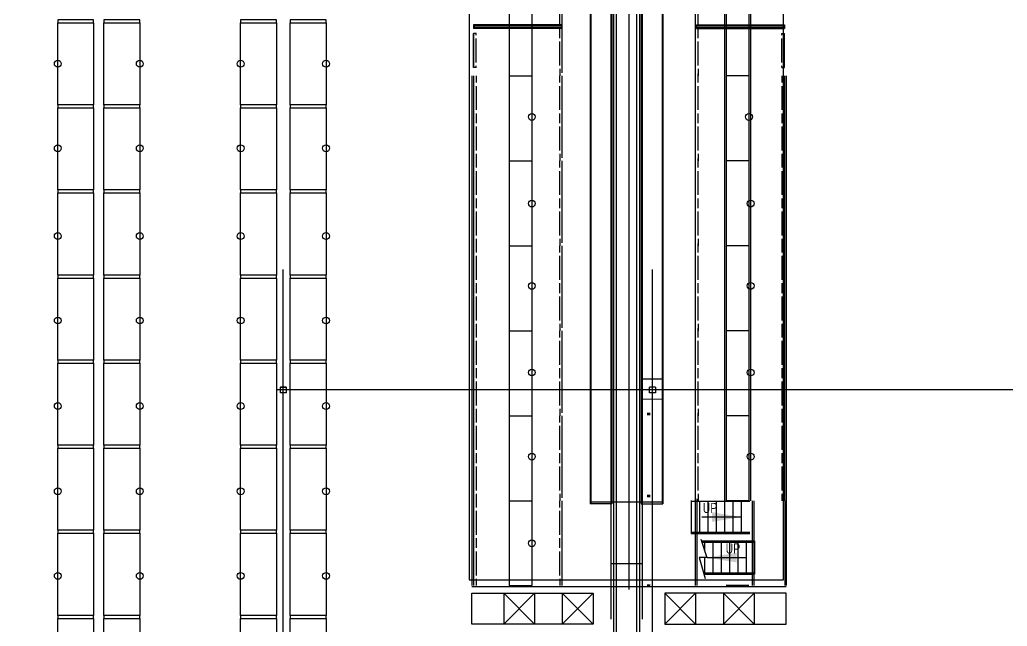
# Model space of a CAD drawing. Header units: millimetres. Extents: x 626570 to 643256, y 6233 to 11343.
# Drawn here: x 636723 to 637879, y 8210 to 8919 of the extents above; entities that cross this region are included whole.
import ezdxf

# ---------------------------------------------------------------- set-up
doc = ezdxf.new("R2010")
doc.units = ezdxf.units.MM
doc.header["$LTSCALE"] = 4000
doc.header["$MEASUREMENT"] = 0
for name, pattern in [('BORDER2', [0.875, 0.25, -0.125, 0.25, -0.125, 0, -0.125]), ('CENTER2', [1.125, 0.75, -0.125, 0.125, -0.125]), ('DASHDOT', [1, 0.5, -0.25, 0, -0.25]), ('HIDDEN', [0.375, 0.25, -0.125])]:
    doc.linetypes.add(name, pattern=pattern)
for name, color, linetype in [('BEAMS', 170, 'CONTINUOUS'), ('CENTERLINE', 4, 'CENTER2'), ('CONVTOP', 4, 'CONTINUOUS'), ('FRAMES', 170, 'CONTINUOUS'), ('FSBEAM', 4, 'CONTINUOUS'), ('HANDRAIL', 4, 'CONTINUOUS'), ('LIGHTS', 50, 'CONTINUOUS'), ('MASTERFOUNDATION_1', 4, 'DASHDOT'), ('MASTERFOUNDATION_25', 7, 'CONTINUOUS'), ('PICKMOD2', 4, 'CONTINUOUS'), ('RETURNS', 4, 'CONTINUOUS')]:
    doc.layers.add(name, color=color, linetype=linetype)
doc.styles.add('SIMPLEX', font='archstyl.shx', dxfattribs={"height": 4})
doc.styles.get("Standard").update_dxf_attribs({"font": 'simplex.shx'})
doc.dimstyles.get("Standard").update_dxf_attribs({"dimtxt": 0.18, "dimasz": 0.18, "dimexe": 0.18, "dimexo": 0.0625, "dimgap": 0.09, "dimtad": 0, "dimtih": 1, "dimtoh": 1, "dimdec": 4, "dimzin": 0, "dimdsep": 46, "dimtxsty": 'Standard', "dimcen": 0.09, "dimadec": 0, "dimazin": 0, "dimtfac": 1, "dimtdec": 4, "dimtofl": 0, "dimtmove": 0, "dimatfit": 3, "dimfxl": 1, "dimtolj": 1, "dimtzin": 0, "dimarcsym": 0})

msp = doc.modelspace()

# ---------------------------------------------------------------- linework, layer by layer
at = {"layer": 'BEAMS', "linetype": 'Continuous'}
for p, q in [((637296.2, 10245.3), (637296.2, 8257.8)), ((637322.7, 10245.3), (637322.7, 8257.8)), ((637548.3, 9350.9), (637548.3, 8357.1)), ((637550.3, 9350.9), (637550.3, 8357.1)), ((637576.8, 9350.9), (637576.8, 8357.1)), ((637578.8, 9350.9), (637578.8, 8357.1)), ((637358.4, 8857.5), (637358.4, 8953.4)), ((637514.4, 8854), (637514.4, 8955.5)), ((637355.4, 8913.4), (637355.4, 8941.4)), ((637517.4, 8913.4), (637517.4, 8941.4)), ((636767.9, 8820), (636767.9, 8916)), ((636809.9, 8916), (636809.9, 8820)), ((636821.9, 8820), (636821.9, 8916)), ((636863.9, 8916), (636863.9, 8820)), ((636981.9, 8820), (636981.9, 8916)), ((637023.9, 8916), (637023.9, 8820)), ((637039.9, 8820), (637039.9, 8916)), ((637081.9, 8916), (637081.9, 8820)), ((637254.4, 8913.4), (637254.4, 8909.4)), ((637255.4, 8913.4), (637254.4, 8913.4)), ((637617.4, 8913.4), (637618.4, 8913.4)), ((637618.4, 8913.4), (637618.4, 8909.4)), ((637255.4, 8909.4), (637254.4, 8909.4)), ((637257.4, 8903.5), (637254.4, 8903.5)), ((637254.4, 8863.5), (637254.4, 8903.5)), ((637254.7, 8863.5), (637254.7, 8903.5)), ((637257.4, 8901.5), (637257.4, 8903.5)), ((637355.4, 8898), (637355.4, 8909.4)), ((637517.4, 8898), (637517.4, 8909.4)), ((637615.4, 8903.5), (637618.4, 8903.5)), ((637615.4, 8901.5), (637615.4, 8903.5)), ((637617.4, 8909.4), (637618.4, 8909.4)), ((637618.2, 8863.5), (637618.2, 8903.5)), ((637618.4, 8863.5), (637618.4, 8903.5)), ((637257.4, 8869.5), (637257.4, 8897.5)), ((637355.4, 8866), (637355.4, 8894)), ((637358.4, 8894), (637358.4, 8898)), ((637514.4, 8894), (637514.4, 8898)), ((637517.4, 8866), (637517.4, 8894)), ((637615.4, 8869.5), (637615.4, 8897.5)), ((637257.4, 8863.5), (637257.4, 8865.5)), ((637615.4, 8863.5), (637615.4, 8865.5)), ((637252.4, 8854), (637252.4, 8754.6)), ((637257.4, 8863.5), (637254.4, 8863.5)), ((637254.4, 8854), (637254.4, 8754.6)), ((637257.4, 8854), (637257.4, 8846)), ((637355.4, 8862), (637355.4, 8854)), ((637355.4, 8846), (637355.4, 8854)), ((637358.4, 8758.1), (637358.4, 8854)), ((637514.4, 8754.6), (637514.4, 8856.1)), ((637517.4, 8862), (637517.4, 8854)), ((637517.4, 8846), (637517.4, 8856.8)), ((637615.4, 8863.5), (637618.4, 8863.5)), ((637615.4, 8854), (637615.4, 8846)), ((637618.4, 8854), (637618.4, 8754.6)), ((637620.4, 8854), (637620.4, 8754.6)), ((637257.4, 8842), (637257.4, 8814)), ((637355.4, 8814), (637355.4, 8842)), ((637358.4, 8842), (637358.4, 8846)), ((637358.4, 8842), (637358.4, 8846)), ((637514.4, 8842), (637514.4, 8846)), ((637514.4, 8842), (637514.4, 8846)), ((637517.4, 8814), (637517.4, 8842)), ((637615.4, 8842), (637615.4, 8814)), ((636767.9, 8720.5), (636767.9, 8816.5)), ((636809.9, 8816.5), (636809.9, 8720.5)), ((636821.9, 8720.5), (636821.9, 8816.5)), ((636863.9, 8816.5), (636863.9, 8720.5)), ((636981.9, 8720.5), (636981.9, 8816.5)), ((637023.9, 8816.5), (637023.9, 8720.5)), ((637039.9, 8720.5), (637039.9, 8816.5)), ((637081.9, 8816.5), (637081.9, 8720.5)), ((637257.4, 8810), (637257.4, 8798.6)), ((637355.4, 8798.6), (637355.4, 8810)), ((637517.4, 8798.6), (637517.4, 8810)), ((637615.4, 8810), (637615.4, 8798.6)), ((637257.4, 8794.6), (637257.4, 8766.6)), ((637355.4, 8766.6), (637355.4, 8794.6)), ((637358.4, 8794.6), (637358.4, 8798.6)), ((637514.4, 8794.6), (637514.4, 8798.6)), ((637517.4, 8766.6), (637517.4, 8794.6)), ((637615.4, 8794.6), (637615.4, 8766.6)), ((637257.4, 8762.6), (637257.4, 8754.6)), ((637355.4, 8762.6), (637355.4, 8754.6)), ((637517.4, 8762.6), (637517.4, 8754.6)), ((637615.4, 8762.6), (637615.4, 8754.6)), ((637252.4, 8754.6), (637252.4, 8655.3)), ((637254.4, 8754.6), (637254.4, 8655.3)), ((637257.4, 8754.6), (637257.4, 8746.6)), ((637355.4, 8746.6), (637355.4, 8754.6)), ((637358.4, 8658.8), (637358.4, 8754.6)), ((637514.4, 8655.3), (637514.4, 8756.7)), ((637517.4, 8746.6), (637517.4, 8757.4)), ((637615.4, 8754.6), (637615.4, 8746.6)), ((637618.4, 8754.6), (637618.4, 8655.3)), ((637620.4, 8754.6), (637620.4, 8655.3)), ((637257.4, 8742.6), (637257.4, 8714.6)), ((637355.4, 8714.6), (637355.4, 8742.6)), ((637358.4, 8742.6), (637358.4, 8746.6)), ((637358.4, 8742.6), (637358.4, 8746.6)), ((637514.4, 8742.6), (637514.4, 8746.6)), ((637514.4, 8742.6), (637514.4, 8746.6)), ((637517.4, 8714.6), (637517.4, 8742.6)), ((637615.4, 8742.6), (637615.4, 8714.6)), ((636767.9, 8621), (636767.9, 8717)), ((636809.9, 8717), (636809.9, 8621)), ((636821.9, 8621), (636821.9, 8717)), ((636863.9, 8717), (636863.9, 8621)), ((636981.9, 8621), (636981.9, 8717)), ((637023.9, 8717), (637023.9, 8621)), ((637039.9, 8621), (637039.9, 8717)), ((637081.9, 8717), (637081.9, 8621)), ((637257.4, 8710.6), (637257.4, 8699.3)), ((637355.4, 8699.3), (637355.4, 8710.6)), ((637517.4, 8699.3), (637517.4, 8710.6)), ((637615.4, 8710.6), (637615.4, 8699.3)), ((637257.4, 8695.3), (637257.4, 8667.3)), ((637355.4, 8667.3), (637355.4, 8695.3)), ((637358.4, 8695.3), (637358.4, 8699.3)), ((637514.4, 8695.3), (637514.4, 8699.3)), ((637517.4, 8667.3), (637517.4, 8695.3)), ((637615.4, 8695.3), (637615.4, 8667.3)), ((637257.4, 8663.3), (637257.4, 8655.3)), ((637355.4, 8663.3), (637355.4, 8655.3)), ((637514.4, 8555.9), (637514.4, 8657.4)), ((637517.4, 8663.3), (637517.4, 8655.3)), ((637517.4, 8647.3), (637517.4, 8658)), ((637615.4, 8663.3), (637615.4, 8655.3)), ((637252.4, 8655.3), (637252.4, 8555.9)), ((637254.4, 8655.3), (637254.4, 8555.9)), ((637257.4, 8655.3), (637257.4, 8647.3)), ((637355.4, 8647.3), (637355.4, 8655.3)), ((637358.4, 8559.4), (637358.4, 8655.3)), ((637358.4, 8643.3), (637358.4, 8647.3)), ((637358.4, 8643.3), (637358.4, 8647.3)), ((637514.4, 8643.3), (637514.4, 8647.3)), ((637514.4, 8643.3), (637514.4, 8647.3)), ((637615.4, 8655.3), (637615.4, 8647.3)), ((637618.4, 8655.3), (637618.4, 8555.9)), ((637620.4, 8655.3), (637620.4, 8555.9)), ((637257.4, 8643.3), (637257.4, 8615.3)), ((637355.4, 8615.3), (637355.4, 8643.3)), ((637517.4, 8615.3), (637517.4, 8643.3)), ((637615.4, 8643.3), (637615.4, 8615.3)), ((636767.9, 8521.5), (636767.9, 8617.5)), ((636809.9, 8617.5), (636809.9, 8521.5)), ((636821.9, 8521.5), (636821.9, 8617.5)), ((636863.9, 8617.5), (636863.9, 8521.5)), ((636981.9, 8521.5), (636981.9, 8617.5)), ((637023.9, 8617.5), (637023.9, 8521.5)), ((637039.9, 8521.5), (637039.9, 8617.5)), ((637081.9, 8617.5), (637081.9, 8521.5)), ((637257.4, 8611.3), (637257.4, 8599.9)), ((637355.4, 8599.9), (637355.4, 8611.3)), ((637517.4, 8599.9), (637517.4, 8611.3)), ((637615.4, 8611.3), (637615.4, 8599.9)), ((637358.4, 8595.9), (637358.4, 8599.9)), ((637514.4, 8595.9), (637514.4, 8599.9)), ((637257.4, 8595.9), (637257.4, 8567.9)), ((637355.4, 8567.9), (637355.4, 8595.9)), ((637517.4, 8567.9), (637517.4, 8595.9)), ((637615.4, 8595.9), (637615.4, 8567.9)), ((637257.4, 8563.9), (637257.4, 8555.9)), ((637355.4, 8563.9), (637355.4, 8555.9)), ((637517.4, 8563.9), (637517.4, 8555.9)), ((637615.4, 8563.9), (637615.4, 8555.9)), ((637252.4, 8555.9), (637252.4, 8456.5)), ((637254.4, 8555.9), (637254.4, 8456.5)), ((637257.4, 8555.9), (637257.4, 8547.9)), ((637355.4, 8547.9), (637355.4, 8555.9)), ((637358.4, 8460), (637358.4, 8555.9)), ((637514.4, 8456.5), (637514.4, 8558)), ((637517.4, 8547.9), (637517.4, 8558.7)), ((637615.4, 8555.9), (637615.4, 8547.9)), ((637618.4, 8555.9), (637618.4, 8456.5)), ((637620.4, 8555.9), (637620.4, 8456.5)), ((637257.4, 8543.9), (637257.4, 8515.9)), ((637355.4, 8515.9), (637355.4, 8543.9)), ((637358.4, 8543.9), (637358.4, 8547.9)), ((637358.4, 8543.9), (637358.4, 8547.9)), ((637514.4, 8543.9), (637514.4, 8547.9)), ((637514.4, 8543.9), (637514.4, 8547.9)), ((637517.4, 8515.9), (637517.4, 8543.9)), ((637615.4, 8543.9), (637615.4, 8515.9)), ((636767.9, 8422), (636767.9, 8518)), ((636809.9, 8518), (636809.9, 8422)), ((636821.9, 8422), (636821.9, 8518)), ((636863.9, 8518), (636863.9, 8422)), ((636981.9, 8422), (636981.9, 8518)), ((637023.9, 8518), (637023.9, 8422)), ((637039.9, 8422), (637039.9, 8518)), ((637081.9, 8518), (637081.9, 8422)), ((637257.4, 8511.9), (637257.4, 8500.5)), ((637355.4, 8500.5), (637355.4, 8511.9)), ((637517.4, 8500.5), (637517.4, 8511.9)), ((637615.4, 8511.9), (637615.4, 8500.5)), ((637257.4, 8496.5), (637257.4, 8468.5)), ((637355.4, 8468.5), (637355.4, 8496.5)), ((637358.4, 8496.5), (637358.4, 8500.5)), ((637514.4, 8496.5), (637514.4, 8500.5)), ((637517.4, 8468.5), (637517.4, 8496.5)), ((637615.4, 8496.5), (637615.4, 8468.5)), ((637257.4, 8464.5), (637257.4, 8456.5)), ((637355.4, 8464.5), (637355.4, 8456.5)), ((637517.4, 8464.5), (637517.4, 8456.5)), ((637615.4, 8464.5), (637615.4, 8456.5)), ((637252.4, 8456.5), (637252.4, 8357.1)), ((637254.4, 8456.5), (637254.4, 8357.1)), ((637257.4, 8456.5), (637257.4, 8448.5)), ((637355.4, 8448.5), (637355.4, 8456.5)), ((637358.4, 8360.6), (637358.4, 8456.5)), ((637358.4, 8444.5), (637358.4, 8448.5)), ((637358.4, 8444.5), (637358.4, 8448.5)), ((637514.4, 8357.1), (637514.4, 8458.6)), ((637514.4, 8444.5), (637514.4, 8448.5)), ((637514.4, 8444.5), (637514.4, 8448.5)), ((637517.4, 8448.5), (637517.4, 8459.3)), ((637615.4, 8456.5), (637615.4, 8448.5)), ((637618.4, 8456.5), (637618.4, 8357.1)), ((637620.4, 8456.5), (637620.4, 8357.1)), ((637257.4, 8444.5), (637257.4, 8416.5)), ((637355.4, 8416.5), (637355.4, 8444.5)), ((637517.4, 8416.5), (637517.4, 8444.5)), ((637615.4, 8444.5), (637615.4, 8416.5)), ((636767.9, 8322.5), (636767.9, 8418.5)), ((636809.9, 8418.5), (636809.9, 8322.5)), ((636821.9, 8322.5), (636821.9, 8418.5)), ((636863.9, 8418.5), (636863.9, 8322.5)), ((636981.9, 8322.5), (636981.9, 8418.5)), ((637023.9, 8418.5), (637023.9, 8322.5)), ((637039.9, 8322.5), (637039.9, 8418.5)), ((637081.9, 8418.5), (637081.9, 8322.5)), ((637257.4, 8412.5), (637257.4, 8401.1)), ((637355.4, 8401.1), (637355.4, 8412.5)), ((637517.4, 8401.1), (637517.4, 8412.5)), ((637615.4, 8412.5), (637615.4, 8401.1)), ((637257.4, 8397.1), (637257.4, 8369.1)), ((637355.4, 8369.1), (637355.4, 8397.1)), ((637358.4, 8397.1), (637358.4, 8401.1)), ((637514.4, 8397.1), (637514.4, 8401.1)), ((637517.4, 8369.1), (637517.4, 8397.1)), ((637615.4, 8397.1), (637615.4, 8369.1)), ((637252.4, 8357.1), (637252.4, 8257.8)), ((637254.4, 8357.1), (637254.4, 8257.8)), ((637257.4, 8365.1), (637257.4, 8357.1)), ((637257.4, 8357.1), (637257.4, 8349.1)), ((637355.4, 8365.1), (637355.4, 8357.1)), ((637355.4, 8349.1), (637355.4, 8357.1)), ((637358.4, 8257.8), (637358.4, 8357.1)), ((637514.4, 8257.8), (637514.4, 8359.2)), ((637516.4, 8257.8), (637516.4, 8359.2)), ((637517.4, 8365.1), (637517.4, 8357.1)), ((637615.4, 8365.1), (637615.4, 8357.1)), ((637257.4, 8345.1), (637257.4, 8317.1)), ((637355.4, 8317.1), (637355.4, 8345.1)), ((637514.4, 8345.1), (637514.4, 8349.1)), ((637514.4, 8345.1), (637514.4, 8349.1)), ((636767.9, 8223), (636767.9, 8319)), ((636809.9, 8319), (636809.9, 8223)), ((636821.9, 8223), (636821.9, 8319)), ((636863.9, 8319), (636863.9, 8223)), ((636981.9, 8223), (636981.9, 8319)), ((637023.9, 8319), (637023.9, 8223)), ((637039.9, 8223), (637039.9, 8319)), ((637081.9, 8319), (637081.9, 8223)), ((637257.4, 8313.1), (637257.4, 8301.8)), ((637355.4, 8301.8), (637355.4, 8313.1)), ((637257.4, 8297.8), (637257.4, 8269.8)), ((637355.4, 8269.8), (637355.4, 8297.8)), ((637358.4, 8297.8), (637358.4, 8301.8)), ((637514.4, 8297.8), (637514.4, 8301.8)), ((637257.4, 8265.8), (637257.4, 8257.8)), ((637355.4, 8265.8), (637355.4, 8257.8)), ((636767.9, 8123.5), (636767.9, 8219.5)), ((636809.9, 8219.5), (636809.9, 8123.5)), ((636821.9, 8123.5), (636821.9, 8219.5)), ((636863.9, 8219.5), (636863.9, 8123.5)), ((636981.9, 8123.5), (636981.9, 8219.5)), ((637023.9, 8219.5), (637023.9, 8123.5)), ((637039.9, 8123.5), (637039.9, 8219.5)), ((637081.9, 8219.5), (637081.9, 8123.5))]:
    msp.add_line(p, q, dxfattribs=at)
at = {"layer": 'CENTERLINE'}
msp.add_line((637436.4, 10597.5), (637436.4, 8253.3), dxfattribs=at)
msp.add_line((637436.4, 10597.5), (637436.4, 8253.3), dxfattribs=at)
at = {"layer": 'CONVTOP'}
for p, q in [((637390.8, 10294.2), (637390.8, 8353.5)), ((637391.8, 10294.2), (637391.8, 8353.5)), ((637415.3, 10294.2), (637415.3, 8353.5)), ((637416.3, 10294.2), (637416.3, 8353.5)), ((637450.6, 10294.2), (637450.6, 8353.5)), ((637451.6, 10294.2), (637451.6, 8353.5)), ((637475.1, 10294.2), (637475.1, 8353.5)), ((637476.1, 10294.2), (637476.1, 8353.5)), ((637418.3, 8943), (637418.3, 8157)), ((637421.4, 8943), (637421.4, 8157)), ((637445.4, 8943), (637445.4, 8157)), ((637448.6, 8943), (637448.6, 8157))]:
    msp.add_line(p, q, dxfattribs=at)
at = {"layer": 'CONVTOP', "linetype": 'Continuous'}
for p, q in [((637416.3, 8353.5), (637390.8, 8353.5)), ((637450.6, 8353.5), (637476.1, 8353.5))]:
    msp.add_line(p, q, dxfattribs=at)
at = {"layer": 'FRAMES', "linetype": 'Continuous'}
for p, q in [((637296.2, 8854), (637322.7, 8854)), ((637296.2, 8854), (637322.7, 8854)), ((637576.7, 8854), (637550.2, 8854)), ((637576.7, 8854), (637550.2, 8854)), ((637296.2, 8754.6), (637322.7, 8754.6)), ((637296.2, 8754.6), (637322.7, 8754.6)), ((637576.7, 8754.6), (637550.2, 8754.6)), ((637576.7, 8754.6), (637550.2, 8754.6)), ((637296.2, 8655.3), (637322.7, 8655.3)), ((637296.2, 8655.3), (637322.7, 8655.3)), ((637576.7, 8655.3), (637550.2, 8655.3)), ((637576.7, 8655.3), (637550.2, 8655.3)), ((637296.2, 8555.9), (637322.7, 8555.9)), ((637296.2, 8555.9), (637322.7, 8555.9)), ((637576.7, 8555.9), (637550.2, 8555.9)), ((637576.7, 8555.9), (637550.2, 8555.9)), ((637296.2, 8456.5), (637322.7, 8456.5)), ((637296.2, 8456.5), (637322.7, 8456.5)), ((637576.7, 8456.5), (637550.2, 8456.5)), ((637576.7, 8456.5), (637550.2, 8456.5)), ((637296.2, 8357.1), (637322.7, 8357.1)), ((637296.2, 8357.1), (637322.7, 8357.1)), ((637576.7, 8357.1), (637550.2, 8357.1)), ((637576.7, 8357.1), (637550.2, 8357.1)), ((637576.7, 8357.1), (637550.2, 8357.1)), ((637576.7, 8357.1), (637550.2, 8357.1)), ((637296.2, 8257.8), (637322.7, 8257.8)), ((637576.7, 8257.8), (637550.2, 8257.8)), ((637252.4, 8248.8), (637394.4, 8248.8)), ((637252.4, 8212.8), (637252.4, 8248.8)), ((637289.8, 8248.8), (637325.8, 8212.8)), ((637289.8, 8212.8), (637325.8, 8248.8)), ((637289.8, 8248.8), (637289.8, 8212.8)), ((637325.8, 8248.8), (637325.8, 8212.8)), ((637358.4, 8212.8), (637394.4, 8248.8)), ((637358.4, 8248.8), (637394.4, 8212.8)), ((637358.4, 8248.8), (637358.4, 8212.8)), ((637394.4, 8248.8), (637394.4, 8212.8)), ((637620.4, 8248.8), (637478.4, 8248.8)), ((637514.4, 8248.8), (637478.4, 8212.8)), ((637514.4, 8212.8), (637478.4, 8248.8)), ((637478.4, 8248.8), (637478.4, 8212.8)), ((637514.4, 8248.8), (637514.4, 8212.8)), ((637583.1, 8212.8), (637547.1, 8248.8)), ((637583.1, 8248.8), (637547.1, 8212.8)), ((637547.1, 8248.8), (637547.1, 8212.8)), ((637583.1, 8248.8), (637583.1, 8212.8)), ((637620.4, 8212.8), (637620.4, 8248.8)), ((637394.4, 8212.8), (637252.4, 8212.8)), ((637478.4, 8212.8), (637620.4, 8212.8))]:
    msp.add_line(p, q, dxfattribs=at)
at = {"layer": 'FRAMES', "linetype": 'Continuous', "flags": 128}
for points in [[(636767.9, 8916), (636809.9, 8916), (636809.9, 8919.5), (636767.9, 8919.5), (636767.9, 8916)], [(636821.9, 8916), (636863.9, 8916), (636863.9, 8919.5), (636821.9, 8919.5), (636821.9, 8916)], [(636981.9, 8916), (637023.9, 8916), (637023.9, 8919.5), (636981.9, 8919.5), (636981.9, 8916)], [(637039.9, 8916), (637081.9, 8916), (637081.9, 8919.5), (637039.9, 8919.5), (637039.9, 8916)], [(636767.9, 8816.5), (636809.9, 8816.5), (636809.9, 8820), (636767.9, 8820), (636767.9, 8816.5)], [(636821.9, 8816.5), (636863.9, 8816.5), (636863.9, 8820), (636821.9, 8820), (636821.9, 8816.5)], [(636981.9, 8816.5), (637023.9, 8816.5), (637023.9, 8820), (636981.9, 8820), (636981.9, 8816.5)], [(637039.9, 8816.5), (637081.9, 8816.5), (637081.9, 8820), (637039.9, 8820), (637039.9, 8816.5)], [(636767.9, 8717), (636809.9, 8717), (636809.9, 8720.5), (636767.9, 8720.5), (636767.9, 8717)], [(636821.9, 8717), (636863.9, 8717), (636863.9, 8720.5), (636821.9, 8720.5), (636821.9, 8717)], [(636981.9, 8717), (637023.9, 8717), (637023.9, 8720.5), (636981.9, 8720.5), (636981.9, 8717)], [(637039.9, 8717), (637081.9, 8717), (637081.9, 8720.5), (637039.9, 8720.5), (637039.9, 8717)], [(636767.9, 8617.5), (636809.9, 8617.5), (636809.9, 8621), (636767.9, 8621), (636767.9, 8617.5)], [(636821.9, 8617.5), (636863.9, 8617.5), (636863.9, 8621), (636821.9, 8621), (636821.9, 8617.5)], [(636981.9, 8617.5), (637023.9, 8617.5), (637023.9, 8621), (636981.9, 8621), (636981.9, 8617.5)], [(637039.9, 8617.5), (637081.9, 8617.5), (637081.9, 8621), (637039.9, 8621), (637039.9, 8617.5)], [(636767.9, 8518), (636809.9, 8518), (636809.9, 8521.5), (636767.9, 8521.5), (636767.9, 8518)], [(636821.9, 8518), (636863.9, 8518), (636863.9, 8521.5), (636821.9, 8521.5), (636821.9, 8518)], [(636981.9, 8518), (637023.9, 8518), (637023.9, 8521.5), (636981.9, 8521.5), (636981.9, 8518)], [(637039.9, 8518), (637081.9, 8518), (637081.9, 8521.5), (637039.9, 8521.5), (637039.9, 8518)], [(636767.9, 8418.5), (636809.9, 8418.5), (636809.9, 8422), (636767.9, 8422), (636767.9, 8418.5)], [(636821.9, 8418.5), (636863.9, 8418.5), (636863.9, 8422), (636821.9, 8422), (636821.9, 8418.5)], [(636981.9, 8418.5), (637023.9, 8418.5), (637023.9, 8422), (636981.9, 8422), (636981.9, 8418.5)], [(637039.9, 8418.5), (637081.9, 8418.5), (637081.9, 8422), (637039.9, 8422), (637039.9, 8418.5)], [(636767.9, 8319), (636809.9, 8319), (636809.9, 8322.5), (636767.9, 8322.5), (636767.9, 8319)], [(636821.9, 8319), (636863.9, 8319), (636863.9, 8322.5), (636821.9, 8322.5), (636821.9, 8319)], [(636981.9, 8319), (637023.9, 8319), (637023.9, 8322.5), (636981.9, 8322.5), (636981.9, 8319)], [(637039.9, 8319), (637081.9, 8319), (637081.9, 8322.5), (637039.9, 8322.5), (637039.9, 8319)], [(636767.9, 8219.5), (636809.9, 8219.5), (636809.9, 8223), (636767.9, 8223), (636767.9, 8219.5)], [(636821.9, 8219.5), (636863.9, 8219.5), (636863.9, 8223), (636821.9, 8223), (636821.9, 8219.5)], [(636981.9, 8219.5), (637023.9, 8219.5), (637023.9, 8223), (636981.9, 8223), (636981.9, 8219.5)], [(637039.9, 8219.5), (637081.9, 8219.5), (637081.9, 8223), (637039.9, 8223), (637039.9, 8219.5)]]:
    msp.add_lwpolyline(points, close=True, dxfattribs=at)
at = {"layer": 'FRAMES', "linetype": 'Continuous', "const_width": 3.13}
for points in [[(637457.4, 8458.5), (637461.4, 8458.5)], [(637457.4, 8362.6), (637461.4, 8362.6)], [(637457.4, 8257.8), (637461.4, 8257.8)]]:
    msp.add_lwpolyline(points, dxfattribs=at)
at = {"layer": 'FSBEAM', "linetype": 'HIDDEN'}
for p, q in [((637580.7, 8357.1), (637580.7, 8257.8)), ((637582.7, 8357.1), (637582.7, 8257.8))]:
    msp.add_line(p, q, dxfattribs=at)
at = {"layer": 'HANDRAIL', "linetype": 'Continuous'}
for p, q in [((637618.9, 8357.1), (637618.9, 8257.8)), ((637620.4, 8357.1), (637620.4, 8257.8))]:
    msp.add_line(p, q, dxfattribs=at)
at = {"layer": 'HANDRAIL', "linetype": 'BORDER2'}
msp.add_line((637620.4, 8256.3), (637252.4, 8256.3), dxfattribs=at)
at = {"layer": 'LIGHTS'}
for centre in [(636767.9, 8868.1), (636863.9, 8868.1), (636981.9, 8868.1), (637081.9, 8868.1), (637322.7, 8805.8), (637576.8, 8805.8), (636767.9, 8769.2), (636863.9, 8769.2), (636981.9, 8769.2), (637081.9, 8769.2), (637322.7, 8704.6), (637578.8, 8704.6), (636767.9, 8666.6), (636863.9, 8666.6), (636981.9, 8666.6), (637081.9, 8666.6), (637322.7, 8608.3), (637578.8, 8608.3), (636767.9, 8567.8), (636863.9, 8567.8), (636981.9, 8567.8), (637081.9, 8567.8), (637322.7, 8507), (637578.8, 8507), (636767.9, 8467.8), (636863.9, 8467.8), (636981.9, 8467.8), (637081.9, 8467.8), (637322.7, 8408.6), (637578.8, 8408.6), (636767.9, 8368.1), (636863.9, 8368.1), (636981.9, 8368.1), (637081.9, 8368.1), (637322.7, 8307.3), (636767.9, 8269.2), (636863.9, 8269.2), (636981.9, 8269.2), (637081.9, 8269.2)]:
    msp.add_circle(centre, 3.99, dxfattribs=at)
at = {"layer": 'MASTERFOUNDATION_1', "linetype": 'DASHDOT'}
for p, q in [((637031.9, 6627.5), (637031.9, 11123.2)), ((637463.9, 6627.5), (637463.9, 11123.2)), ((643023.9, 8486.6), (626795.2, 8486.6))]:
    msp.add_line(p, q, dxfattribs=at)
at = {"layer": 'MASTERFOUNDATION_25', "linetype": 'Continuous', "flags": 128}
for points in [[(637029, 8490.1), (637034.8, 8490.1), (637034.8, 8490.1), (637034.8, 8490.1), (637034.8, 8490.1), (637034.9, 8490.1), (637034.9, 8490.1), (637034.9, 8490.1), (637034.9, 8490.1), (637034.9, 8490.1), (637035, 8490.1), (637035, 8490.1), (637035, 8490.1), (637035, 8490.1), (637035, 8490), (637035.1, 8490), (637035.1, 8490), (637035.1, 8490), (637035.1, 8490), (637035.1, 8490), (637035.2, 8490), (637035.2, 8490), (637035.2, 8489.9), (637035.2, 8489.9), (637035.2, 8489.9), (637035.2, 8489.9), (637035.2, 8489.9), (637035.3, 8489.9), (637035.3, 8489.9), (637035.3, 8489.8), (637035.3, 8489.8), (637035.3, 8489.8), (637035.3, 8489.8), (637035.3, 8489.8), (637035.3, 8489.7), (637035.3, 8489.7), (637035.4, 8489.7), (637035.4, 8489.7), (637035.4, 8489.7), (637035.4, 8489.6), (637035.4, 8489.6), (637035.4, 8489.6), (637035.4, 8489.6), (637035.4, 8489.6), (637035.4, 8489.5), (637035.4, 8489.5), (637035.4, 8489.5), (637035.4, 8483.7), (637035.4, 8483.7), (637035.4, 8483.7), (637035.4, 8483.7), (637035.4, 8483.6), (637035.4, 8483.6), (637035.4, 8483.6), (637035.4, 8483.6), (637035.4, 8483.6), (637035.4, 8483.5), (637035.4, 8483.5), (637035.3, 8483.5), (637035.3, 8483.5), (637035.3, 8483.5), (637035.3, 8483.4), (637035.3, 8483.4), (637035.3, 8483.4), (637035.3, 8483.4), (637035.3, 8483.4), (637035.3, 8483.3), (637035.2, 8483.3), (637035.2, 8483.3), (637035.2, 8483.3), (637035.2, 8483.3), (637035.2, 8483.3), (637035.2, 8483.3), (637035.2, 8483.2), (637035.1, 8483.2), (637035.1, 8483.2), (637035.1, 8483.2), (637035.1, 8483.2), (637035.1, 8483.2), (637035, 8483.2), (637035, 8483.2), (637035, 8483.2), (637035, 8483.1), (637035, 8483.1), (637034.9, 8483.1), (637034.9, 8483.1), (637034.9, 8483.1), (637034.9, 8483.1), (637034.9, 8483.1), (637034.8, 8483.1), (637034.8, 8483.1), (637034.8, 8483.1), (637034.8, 8483.1), (637029, 8483.1), (637029, 8483.1), (637029, 8483.1), (637029, 8483.1), (637028.9, 8483.1), (637028.9, 8483.1), (637028.9, 8483.1), (637028.9, 8483.1), (637028.8, 8483.1), (637028.8, 8483.1), (637028.8, 8483.1), (637028.8, 8483.2), (637028.8, 8483.2), (637028.7, 8483.2), (637028.7, 8483.2), (637028.7, 8483.2), (637028.7, 8483.2), (637028.7, 8483.2), (637028.7, 8483.2), (637028.6, 8483.2), (637028.6, 8483.3), (637028.6, 8483.3), (637028.6, 8483.3), (637028.6, 8483.3), (637028.6, 8483.3), (637028.5, 8483.3), (637028.5, 8483.3), (637028.5, 8483.4), (637028.5, 8483.4), (637028.5, 8483.4), (637028.5, 8483.4), (637028.5, 8483.4), (637028.5, 8483.5), (637028.4, 8483.5), (637028.4, 8483.5), (637028.4, 8483.5), (637028.4, 8483.5), (637028.4, 8483.6), (637028.4, 8483.6), (637028.4, 8483.6), (637028.4, 8483.6), (637028.4, 8483.6), (637028.4, 8483.7), (637028.4, 8483.7), (637028.4, 8483.7), (637028.4, 8483.7), (637028.4, 8489.5), (637028.4, 8489.5), (637028.4, 8489.5), (637028.4, 8489.6), (637028.4, 8489.6), (637028.4, 8489.6), (637028.4, 8489.6), (637028.4, 8489.6), (637028.4, 8489.7), (637028.4, 8489.7), (637028.4, 8489.7), (637028.4, 8489.7), (637028.4, 8489.7), (637028.5, 8489.8), (637028.5, 8489.8), (637028.5, 8489.8), (637028.5, 8489.8), (637028.5, 8489.8), (637028.5, 8489.9), (637028.5, 8489.9), (637028.5, 8489.9), (637028.6, 8489.9), (637028.6, 8489.9), (637028.6, 8489.9), (637028.6, 8489.9), (637028.6, 8490), (637028.6, 8490), (637028.7, 8490), (637028.7, 8490), (637028.7, 8490), (637028.7, 8490), (637028.7, 8490), (637028.7, 8490), (637028.8, 8490.1), (637028.8, 8490.1), (637028.8, 8490.1), (637028.8, 8490.1), (637028.8, 8490.1), (637028.9, 8490.1), (637028.9, 8490.1), (637028.9, 8490.1), (637028.9, 8490.1), (637029, 8490.1), (637029, 8490.1), (637029, 8490.1), (637029, 8490.1)], [(637029, 8489.8), (637034.8, 8489.8), (637034.8, 8489.8), (637034.8, 8489.8), (637034.8, 8489.8), (637034.8, 8489.8), (637034.8, 8489.8), (637034.8, 8489.8), (637034.8, 8489.8), (637034.9, 8489.8), (637034.9, 8489.8), (637034.9, 8489.8), (637034.9, 8489.8), (637034.9, 8489.8), (637034.9, 8489.8), (637034.9, 8489.8), (637034.9, 8489.8), (637034.9, 8489.7), (637034.9, 8489.7), (637035, 8489.7), (637035, 8489.7), (637035, 8489.7), (637035, 8489.7), (637035, 8489.7), (637035, 8489.7), (637035, 8489.7), (637035, 8489.7), (637035, 8489.7), (637035, 8489.7), (637035, 8489.7), (637035, 8489.7), (637035, 8489.6), (637035, 8489.6), (637035, 8489.6), (637035.1, 8489.6), (637035.1, 8489.6), (637035.1, 8489.6), (637035.1, 8489.6), (637035.1, 8489.6), (637035.1, 8489.6), (637035.1, 8489.6), (637035.1, 8489.5), (637035.1, 8489.5), (637035.1, 8489.5), (637035.1, 8489.5), (637035.1, 8489.5), (637035.1, 8489.5), (637035.1, 8483.7), (637035.1, 8483.7), (637035.1, 8483.7), (637035.1, 8483.7), (637035.1, 8483.7), (637035.1, 8483.7), (637035.1, 8483.7), (637035.1, 8483.7), (637035.1, 8483.6), (637035.1, 8483.6), (637035.1, 8483.6), (637035.1, 8483.6), (637035.1, 8483.6), (637035, 8483.6), (637035, 8483.6), (637035, 8483.6), (637035, 8483.6), (637035, 8483.6), (637035, 8483.5), (637035, 8483.5), (637035, 8483.5), (637035, 8483.5), (637035, 8483.5), (637035, 8483.5), (637035, 8483.5), (637035, 8483.5), (637035, 8483.5), (637035, 8483.5), (637034.9, 8483.5), (637034.9, 8483.5), (637034.9, 8483.5), (637034.9, 8483.5), (637034.9, 8483.5), (637034.9, 8483.4), (637034.9, 8483.4), (637034.9, 8483.4), (637034.9, 8483.4), (637034.9, 8483.4), (637034.8, 8483.4), (637034.8, 8483.4), (637034.8, 8483.4), (637034.8, 8483.4), (637034.8, 8483.4), (637034.8, 8483.4), (637034.8, 8483.4), (637034.8, 8483.4), (637029, 8483.4), (637029, 8483.4), (637029, 8483.4), (637029, 8483.4), (637029, 8483.4), (637029, 8483.4), (637029, 8483.4), (637028.9, 8483.4), (637028.9, 8483.4), (637028.9, 8483.4), (637028.9, 8483.4), (637028.9, 8483.4), (637028.9, 8483.4), (637028.9, 8483.5), (637028.9, 8483.5), (637028.9, 8483.5), (637028.9, 8483.5), (637028.8, 8483.5), (637028.8, 8483.5), (637028.8, 8483.5), (637028.8, 8483.5), (637028.8, 8483.5), (637028.8, 8483.5), (637028.8, 8483.5), (637028.8, 8483.5), (637028.8, 8483.5), (637028.8, 8483.5), (637028.8, 8483.5), (637028.8, 8483.6), (637028.8, 8483.6), (637028.7, 8483.6), (637028.7, 8483.6), (637028.7, 8483.6), (637028.7, 8483.6), (637028.7, 8483.6), (637028.7, 8483.6), (637028.7, 8483.6), (637028.7, 8483.6), (637028.7, 8483.7), (637028.7, 8483.7), (637028.7, 8483.7), (637028.7, 8483.7), (637028.7, 8483.7), (637028.7, 8483.7), (637028.7, 8483.7), (637028.7, 8483.7), (637028.7, 8489.5), (637028.7, 8489.5), (637028.7, 8489.5), (637028.7, 8489.5), (637028.7, 8489.5), (637028.7, 8489.5), (637028.7, 8489.6), (637028.7, 8489.6), (637028.7, 8489.6), (637028.7, 8489.6), (637028.7, 8489.6), (637028.7, 8489.6), (637028.7, 8489.6), (637028.7, 8489.6), (637028.7, 8489.6), (637028.7, 8489.6), (637028.8, 8489.7), (637028.8, 8489.7), (637028.8, 8489.7), (637028.8, 8489.7), (637028.8, 8489.7), (637028.8, 8489.7), (637028.8, 8489.7), (637028.8, 8489.7), (637028.8, 8489.7), (637028.8, 8489.7), (637028.8, 8489.7), (637028.8, 8489.7), (637028.8, 8489.7), (637028.9, 8489.7), (637028.9, 8489.8), (637028.9, 8489.8), (637028.9, 8489.8), (637028.9, 8489.8), (637028.9, 8489.8), (637028.9, 8489.8), (637028.9, 8489.8), (637028.9, 8489.8), (637028.9, 8489.8), (637029, 8489.8), (637029, 8489.8), (637029, 8489.8), (637029, 8489.8), (637029, 8489.8), (637029, 8489.8), (637029, 8489.8)], [(637461.1, 8490.1), (637466.8, 8490.1), (637466.8, 8490.1), (637466.9, 8490.1), (637466.9, 8490.1), (637466.9, 8490.1), (637466.9, 8490.1), (637466.9, 8490.1), (637467, 8490.1), (637467, 8490.1), (637467, 8490.1), (637467, 8490.1), (637467.1, 8490.1), (637467.1, 8490.1), (637467.1, 8490), (637467.1, 8490), (637467.1, 8490), (637467.1, 8490), (637467.2, 8490), (637467.2, 8490), (637467.2, 8490), (637467.2, 8490), (637467.2, 8489.9), (637467.3, 8489.9), (637467.3, 8489.9), (637467.3, 8489.9), (637467.3, 8489.9), (637467.3, 8489.9), (637467.3, 8489.9), (637467.3, 8489.8), (637467.3, 8489.8), (637467.4, 8489.8), (637467.4, 8489.8), (637467.4, 8489.8), (637467.4, 8489.7), (637467.4, 8489.7), (637467.4, 8489.7), (637467.4, 8489.7), (637467.4, 8489.7), (637467.4, 8489.6), (637467.4, 8489.6), (637467.4, 8489.6), (637467.4, 8489.6), (637467.4, 8489.6), (637467.4, 8489.5), (637467.4, 8489.5), (637467.4, 8489.5), (637467.4, 8483.7), (637467.4, 8483.7), (637467.4, 8483.7), (637467.4, 8483.7), (637467.4, 8483.6), (637467.4, 8483.6), (637467.4, 8483.6), (637467.4, 8483.6), (637467.4, 8483.6), (637467.4, 8483.5), (637467.4, 8483.5), (637467.4, 8483.5), (637467.4, 8483.5), (637467.4, 8483.5), (637467.4, 8483.4), (637467.4, 8483.4), (637467.3, 8483.4), (637467.3, 8483.4), (637467.3, 8483.4), (637467.3, 8483.3), (637467.3, 8483.3), (637467.3, 8483.3), (637467.3, 8483.3), (637467.3, 8483.3), (637467.2, 8483.3), (637467.2, 8483.3), (637467.2, 8483.2), (637467.2, 8483.2), (637467.2, 8483.2), (637467.1, 8483.2), (637467.1, 8483.2), (637467.1, 8483.2), (637467.1, 8483.2), (637467.1, 8483.2), (637467.1, 8483.2), (637467, 8483.1), (637467, 8483.1), (637467, 8483.1), (637467, 8483.1), (637466.9, 8483.1), (637466.9, 8483.1), (637466.9, 8483.1), (637466.9, 8483.1), (637466.9, 8483.1), (637466.8, 8483.1), (637466.8, 8483.1), (637461.1, 8483.1), (637461, 8483.1), (637461, 8483.1), (637461, 8483.1), (637461, 8483.1), (637461, 8483.1), (637460.9, 8483.1), (637460.9, 8483.1), (637460.9, 8483.1), (637460.9, 8483.1), (637460.9, 8483.1), (637460.8, 8483.2), (637460.8, 8483.2), (637460.8, 8483.2), (637460.8, 8483.2), (637460.8, 8483.2), (637460.7, 8483.2), (637460.7, 8483.2), (637460.7, 8483.2), (637460.7, 8483.2), (637460.7, 8483.3), (637460.6, 8483.3), (637460.6, 8483.3), (637460.6, 8483.3), (637460.6, 8483.3), (637460.6, 8483.3), (637460.6, 8483.3), (637460.6, 8483.4), (637460.5, 8483.4), (637460.5, 8483.4), (637460.5, 8483.4), (637460.5, 8483.4), (637460.5, 8483.5), (637460.5, 8483.5), (637460.5, 8483.5), (637460.5, 8483.5), (637460.5, 8483.5), (637460.5, 8483.6), (637460.5, 8483.6), (637460.5, 8483.6), (637460.5, 8483.6), (637460.4, 8483.6), (637460.4, 8483.7), (637460.4, 8483.7), (637460.4, 8483.7), (637460.4, 8483.7), (637460.4, 8489.5), (637460.4, 8489.5), (637460.4, 8489.5), (637460.4, 8489.6), (637460.4, 8489.6), (637460.5, 8489.6), (637460.5, 8489.6), (637460.5, 8489.6), (637460.5, 8489.7), (637460.5, 8489.7), (637460.5, 8489.7), (637460.5, 8489.7), (637460.5, 8489.7), (637460.5, 8489.8), (637460.5, 8489.8), (637460.5, 8489.8), (637460.5, 8489.8), (637460.5, 8489.8), (637460.6, 8489.9), (637460.6, 8489.9), (637460.6, 8489.9), (637460.6, 8489.9), (637460.6, 8489.9), (637460.6, 8489.9), (637460.6, 8489.9), (637460.7, 8490), (637460.7, 8490), (637460.7, 8490), (637460.7, 8490), (637460.7, 8490), (637460.8, 8490), (637460.8, 8490), (637460.8, 8490), (637460.8, 8490.1), (637460.8, 8490.1), (637460.9, 8490.1), (637460.9, 8490.1), (637460.9, 8490.1), (637460.9, 8490.1), (637460.9, 8490.1), (637461, 8490.1), (637461, 8490.1), (637461, 8490.1), (637461, 8490.1), (637461, 8490.1), (637461.1, 8490.1)]]:
    msp.add_lwpolyline(points, close=True, dxfattribs=at)
at = {"layer": 'PICKMOD2', "ltscale": 0.25}
for p, q in [((637415.7, 8218.7), (637415.6, 10486.8)), ((637451.8, 10486.8), (637451.9, 8218.7)), ((637391.4, 10275.7), (637391.4, 8355.7)), ((637476.2, 8499.5), (637476.2, 8955.7)), ((637451.9, 8475.7), (637451.9, 8499.5)), ((637451.9, 8499.5), (637476.2, 8499.5)), ((637476.2, 8475.5), (637451.9, 8475.7)), ((637476.1, 8355.7), (637476.2, 8475.5)), ((637391.4, 8355.7), (637476.1, 8355.7)), ((637415.7, 8283.7), (637451.9, 8283.7))]:
    msp.add_line(p, q, dxfattribs=at)
at = {"layer": 'PICKMOD2', "linetype": 'Continuous'}
for p, q in [((637509.3, 8357.5), (637509.3, 8318.5)), ((637577.7, 8356), (637509.3, 8356)), ((637519.1, 8356), (637519.1, 8320)), ((637528.8, 8356), (637528.8, 8320)), ((637538.6, 8356), (637538.6, 8320)), ((637548.3, 8356), (637548.3, 8320)), ((637558.1, 8356), (637558.1, 8320)), ((637567.8, 8356), (637567.8, 8320)), ((637577.7, 8320), (637509.3, 8320)), ((637577.7, 8318.5), (637509.3, 8318.5)), ((637520.6, 8312.1), (637527.6, 8290.5)), ((637521.3, 8310.1), (637583.3, 8310.1)), ((637583.3, 8310.1), (637583.3, 8271.1)), ((637521.7, 8308.6), (637583.3, 8308.6)), ((637524.8, 8308.6), (637524.8, 8299.1)), ((637534.6, 8308.6), (637534.6, 8272.6)), ((637544.3, 8308.6), (637544.3, 8272.6)), ((637554.1, 8308.6), (637554.1, 8272.6)), ((637563.8, 8308.6), (637563.8, 8272.6)), ((637573.6, 8308.6), (637573.6, 8272.6)), ((637518.4, 8290.5), (637525.6, 8266.1)), ((637527.6, 8290.5), (637518.4, 8290.5)), ((637524.8, 8290.5), (637524.8, 8272.6)), ((637523.7, 8272.6), (637583.3, 8272.6)), ((637524.1, 8271.1), (637583.3, 8271.1))]:
    msp.add_line(p, q, dxfattribs=at)
at = {"layer": 'PICKMOD2'}
msp.add_lwpolyline([(637249.4, 8264.6), (637617.4, 8264.6), (637617.4, 10351.5), (637249.4, 10351.5)], close=True, dxfattribs=at)
at = {"layer": 'RETURNS', "linetype": 'Continuous'}
for p, q in [((637357.4, 8913.4), (637255.4, 8913.4)), ((637255.4, 8913.4), (637255.4, 8909.4)), ((637357.4, 8912.4), (637255.4, 8912.4)), ((637357.4, 8910.4), (637255.4, 8910.4)), ((637357.4, 8913.4), (637357.4, 8909.4)), ((637515.4, 8913.4), (637617.4, 8913.4)), ((637515.4, 8913.4), (637515.4, 8909.4)), ((637515.4, 8912.4), (637617.4, 8912.4)), ((637515.4, 8910.4), (637617.4, 8910.4)), ((637617.4, 8913.4), (637617.4, 8909.4)), ((637357.4, 8909.4), (637255.4, 8909.4)), ((637515.4, 8909.4), (637617.4, 8909.4))]:
    msp.add_line(p, q, dxfattribs=at)

# ---------------------------------------------------------------- texts
at = {"layer": 'PICKMOD2', "linetype": 'Continuous', "style": 'SIMPLEX'}
for p in [(637522.7, 8342.6), (637549.5, 8295.1)]:
    msp.add_text('UP', height=12, dxfattribs=at).set_placement(p)

# ---------------------------------------------------------------- leaders
at = {"layer": 'PICKMOD2', "linetype": 'Continuous'}
for points in [[(637567.8, 8338), (637521.7, 8338)], [(637528, 8290.6), (637573.7, 8290.6)]]:
    msp.add_leader(points, dimstyle='Standard', override={"dimscale": 16, "dimtxt": 2.38125, "dimasz": 2.15, "dimexe": 4.572, "dimexo": 3.175, "dimgap": 1, "dimdec": 0, "dimlunit": 4, "dimcen": -4.572, "dimdle": 3.175, "dimtdec": 0}, dxfattribs=at)

doc.saveas('drawing.dxf')
